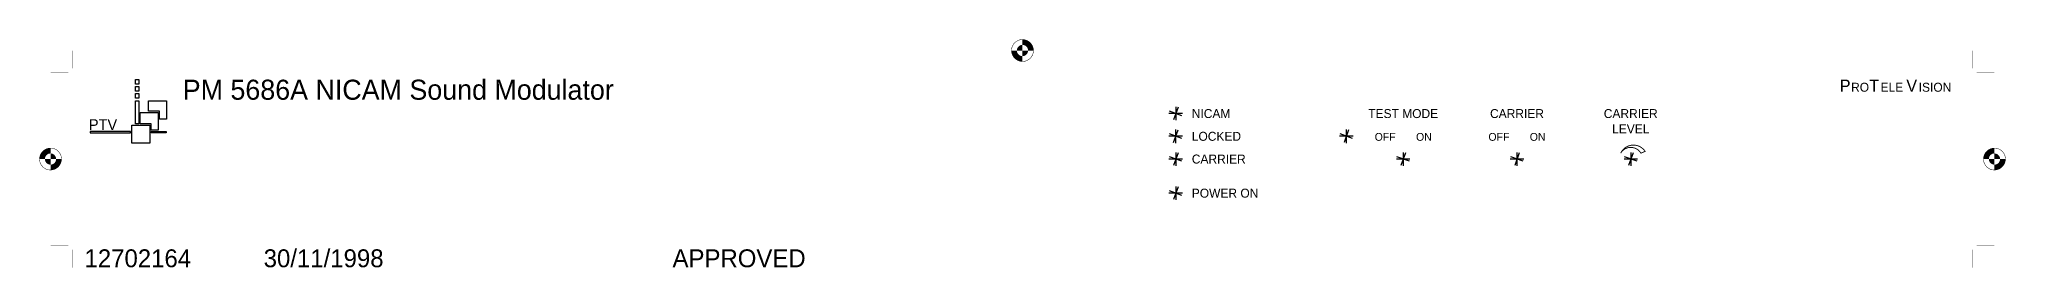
# Model space of a CAD drawing. Extents: x 8 to 447, y 144 to 195.
import ezdxf
from ezdxf.enums import TextEntityAlignment as Align

# ---------------------------------------------------------------- set-up
doc = ezdxf.new("R2010")
doc.units = 0
doc.layers.get('0').update_dxf_attribs({"linetype": 'CONTINUOUS'})
doc.layers.get('DEFPOINTS').update_dxf_attribs({"linetype": 'CONTINUOUS'})
for name, color, linetype in [('115-1BLUE', 5, 'CONTINUOUS'), ('115-1GREEN', 3, 'CONTINUOUS'), ('115-1RED', 1, 'CONTINUOUS'), ('115-1TEKST', 7, 'CONTINUOUS')]:
    doc.layers.add(name, color=color, linetype=linetype)

# ---------------------------------------------------------------- blocks, each defined once
blk = doc.blocks.new('0')
at = {"color": 0}
for tag, p in [('NAME', (0, 0)), ('DATE', (10, 0))]:
    blk.add_attdef(tag, p, '', height=1, dxfattribs=at)
at = {"color": 0, "flags": 1}
blk.add_attdef('LAYER', (20, 0), '', height=1, dxfattribs=at)
blk = doc.blocks.new('6')
at = {"color": 0, "const_width": 0.01}
for points in [[(-1, 0), (-0.2, 0)], [(0, -1), (0, -0.2)]]:
    blk.add_lwpolyline(points, dxfattribs=at)
blk = doc.blocks.new('1')
at = {"color": 0}
for points, const_width in [([(0, 0.49, 0.414214), (-0.49, 0, 0.414214)], 0.02), ([(-0.375, 0, 0.414214), (0, -0.375, 0.414214)], 0.25), ([(0, 0.125, 0.414214), (-0.125, 0, 0.414214)], 0.25), ([(0.375, 0, 0.414214), (0, 0.375, 0.414214)], 0.25), ([(0, -0.125, 0.414214), (0.125, 0, 0.414214)], 0.25), ([(0, -0.49, 0.414214), (0.49, 0, 0.414214)], 0.02)]:
    blk.add_lwpolyline(points, format="xyb", dxfattribs=dict(at, const_width=const_width))

msp = doc.modelspace()

# ---------------------------------------------------------------- linework, layer by layer
at = {"layer": '115-1BLUE', "color": 0, "linetype": 'CONTINUOUS'}
msp.add_lwpolyline([(32.49, 181.6), (36.58, 181.6), (36.58, 177.54), (34.96, 177.54), (34.96, 179.35), (32.49, 179.35), (32.49, 181.6)], close=True, dxfattribs=at)
at = {"layer": '115-1GREEN', "color": 0, "linetype": 'CONTINUOUS'}
msp.add_lwpolyline([(30.66, 179.05), (34.66, 179.05), (34.66, 175.09), (33.11, 175.09), (33.11, 176.52), (30.66, 176.52), (30.66, 179.05)], close=True, dxfattribs=at)
at = {"layer": '115-1RED', "color": 0, "linetype": 'CONTINUOUS'}
msp.add_lwpolyline([(28.8, 176.22), (32.81, 176.22), (32.81, 172.17), (28.8, 172.17), (28.8, 176.22)], close=True, dxfattribs=at)
at = {"layer": '115-1TEKST', "color": 0, "linetype": 'CONTINUOUS'}
for points in [[(29.65, 186.41), (30.35, 186.41), (30.35, 185.37), (29.65, 185.37), (29.65, 186.41)], [(29.65, 184.82), (30.36, 184.82), (30.36, 183.82), (29.65, 183.82), (29.65, 184.82)], [(29.65, 183.24), (30.36, 183.24), (30.36, 182.19), (29.65, 182.19), (29.65, 183.24)], [(29.65, 181.6), (30.36, 181.6), (30.36, 176.52), (29.65, 176.52), (29.65, 181.6)], [(28.5, 174.79), (19.49, 174.79), (19.49, 174.47), (28.5, 174.47)], [(33.11, 174.79), (36.48, 174.79), (36.48, 174.47), (33.11, 174.47)]]:
    msp.add_lwpolyline(points, close=True, dxfattribs=at)
at = {"layer": '115-1TEKST', "color": 0}
for points in [[(262.37, 180.19), (261.34, 177.37)], [(261.85, 180.28), (261.85, 177.28)], [(263.35, 178.78), (260.35, 178.78)], [(263.26, 178.27), (260.44, 179.3)], [(263.35, 173.7), (260.35, 173.7)], [(263.26, 173.19), (260.44, 174.22)], [(261.34, 172.29), (262.37, 175.11)], [(261.85, 172.2), (261.85, 175.2)], [(301.45, 173.7), (298.45, 173.7)], [(301.36, 173.19), (298.54, 174.22)], [(300.47, 175.11), (299.44, 172.29)], [(299.95, 175.2), (299.95, 172.2)], [(263.35, 168.62), (260.35, 168.62)], [(263.26, 168.11), (260.44, 169.14)], [(262.37, 170.03), (261.34, 167.21)], [(261.85, 170.12), (261.85, 167.12)], [(314.15, 168.62), (311.15, 168.62)], [(314.06, 168.11), (311.24, 169.14)], [(313.17, 170.03), (312.14, 167.21)], [(312.65, 170.12), (312.65, 167.12)], [(339.55, 168.62), (336.55, 168.62)], [(339.46, 168.11), (336.64, 169.14)], [(338.57, 170.03), (337.54, 167.21)], [(338.05, 170.12), (338.05, 167.12)], [(364.95, 168.62), (361.95, 168.62)], [(364.86, 168.11), (362.04, 169.14)], [(363.97, 170.03), (362.94, 167.21)], [(363.45, 170.12), (363.45, 167.12)], [(261.85, 162.5), (261.85, 159.5)], [(263.35, 161), (260.35, 161)], [(263.26, 160.49), (260.44, 161.52)], [(262.37, 162.41), (261.34, 159.59)]]:
    msp.add_lwpolyline(points, dxfattribs=at)
at = {"layer": '115-1TEKST', "color": 0, "const_width": 0.2}
for points in [[(366.68, 170.3, 0.590313), (361.21, 169.94, 0.590313)], [(365.7, 169.94, 0.572846), (361.21, 169.94, 0.572846)]]:
    msp.add_lwpolyline(points, format="xyb", dxfattribs=at)
msp.add_lwpolyline([(365.61, 169.9), (366.73, 170.36)], dxfattribs=at)
at = {"layer": 'DEFPOINTS', "color": 0, "linetype": 'BYBLOCK'}
for p in [(298.76, 174.47), (301.45, 172.73)]:
    msp.add_point(p, dxfattribs=at)

# ---------------------------------------------------------------- block references
at = {"layer": '115-1BLUE', "color": 0, "xscale": 5, "yscale": 5, "zscale": 5}
for name, p, rotation in [('1', (227.65, 192.87), 180), ('6', (15.65, 187.87), 270), ('6', (439.65, 187.87), 180), ('1', (10.65, 168.62), 270), ('1', (444.65, 168.62), 90), ('6', (439.65, 149.37), 90)]:
    msp.add_blockref(name, p, dxfattribs=dict(at, rotation=rotation))
msp.add_blockref('6', (15.65, 149.37), dxfattribs=at)
at = {"layer": '115-1BLUE', "color": 0, "xscale": 4, "yscale": 4, "zscale": 4}
msp.add_blockref('0', (18.24, 144.45), dxfattribs=at).add_auto_attribs({'NAME': '12702164', 'DATE': '30/11/1998'})
at = {"layer": '115-1GREEN', "color": 0, "xscale": 5, "yscale": 5, "zscale": 5}
for name, p, rotation in [('1', (227.65, 192.87), 180), ('6', (15.65, 187.87), 270), ('6', (439.65, 187.87), 180), ('1', (10.65, 168.62), 270), ('1', (444.65, 168.62), 90), ('6', (439.65, 149.37), 90)]:
    msp.add_blockref(name, p, dxfattribs=dict(at, rotation=rotation))
msp.add_blockref('6', (15.65, 149.37), dxfattribs=at)
at = {"layer": '115-1GREEN', "color": 0, "xscale": 4, "yscale": 4, "zscale": 4}
msp.add_blockref('0', (18.24, 144.45), dxfattribs=at).add_auto_attribs({'NAME': '12702164', 'DATE': '30/11/1998'})
at = {"layer": '115-1RED', "color": 0, "xscale": 5, "yscale": 5, "zscale": 5}
for name, p, rotation in [('1', (227.65, 192.87), 180), ('6', (15.65, 187.87), 270), ('6', (439.65, 187.87), 180), ('1', (10.65, 168.62), 270), ('1', (444.65, 168.62), 90), ('6', (439.65, 149.37), 90)]:
    msp.add_blockref(name, p, dxfattribs=dict(at, rotation=rotation))
msp.add_blockref('6', (15.65, 149.37), dxfattribs=at)
at = {"layer": '115-1RED', "color": 0, "xscale": 4, "yscale": 4, "zscale": 4}
msp.add_blockref('0', (18.24, 144.45), dxfattribs=at).add_auto_attribs({'NAME': '12702164', 'DATE': '30/11/1998'})
at = {"layer": '115-1TEKST', "color": 0, "xscale": 5, "yscale": 5, "zscale": 5}
for name, p, rotation in [('1', (227.65, 192.87), 180), ('6', (15.65, 187.87), 270), ('6', (439.65, 187.87), 180), ('1', (10.65, 168.62), 270), ('1', (444.65, 168.62), 90), ('6', (439.65, 149.37), 90)]:
    msp.add_blockref(name, p, dxfattribs=dict(at, rotation=rotation))
msp.add_blockref('6', (15.65, 149.37), dxfattribs=at)
at = {"layer": '115-1TEKST', "color": 0, "xscale": 4, "yscale": 4, "zscale": 4}
for p, values in [((18.24, 144.45), {'NAME': '12702164', 'DATE': '30/11/1998'}), ((149.52, 144.45), {'NAME': 'APPROVED                         '})]:
    msp.add_blockref('0', p, dxfattribs=at).add_auto_attribs(values)

# ---------------------------------------------------------------- texts
at = {"layer": '115-1TEKST', "color": 0}
for s, height, p in [('PM 5686A NICAM Sound Modulator', 4.48, (40.17, 181.87)), ('P', 2.7, (410.11, 183.66)), ('RO', 2, (412.65, 183.66)), ('T', 2.7, (416.68, 183.66)), ('ELE', 2, (419.22, 183.66)), ('V', 2.7, (424.97, 183.67)), ('ISION', 2, (427.74, 183.66)), ('PTV', 2.42, (19.23, 175.09)), ('NICAM', 2, (265.45, 177.78)), ('LOCKED', 2, (265.45, 172.7)), ('CARRIER', 2, (265.45, 167.62)), ('POWER ON', 2, (265.45, 160))]:
    msp.add_text(s, height=height, dxfattribs=at).set_placement(p)
for s, height, p in [('TEST MODE', 2, (312.65, 177.78)), ('CARRIER', 2, (338.05, 177.78)), ('CARRIER', 2, (363.45, 177.78)), ('LEVEL', 2, (363.45, 174.37)), ('OFF       ON', 1.75, (312.65, 172.7)), ('OFF       ON', 1.75, (338.05, 172.7))]:
    msp.add_text(s, height=height, dxfattribs=at).set_placement(p, align=Align.CENTER)

doc.saveas('drawing.dxf')
